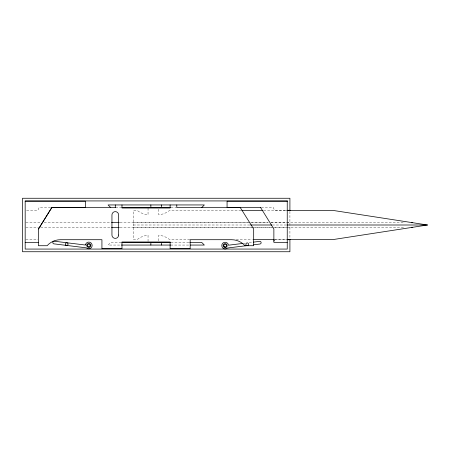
<?xml version="1.0" encoding="UTF-8"?>
<svg xmlns="http://www.w3.org/2000/svg" width="450" height="450" viewBox="0 0 450 450"><rect width="100%" height="100%" fill="white"/><g stroke="black" fill="none" stroke-linecap="round" stroke-linejoin="round"><path stroke-width="0.34" stroke-dasharray="2.25 1.69" d="M243.686 243.332L245.07 243.157M249.232 242.646L252.703 242.224M50.58 207.349L39.212 207.349L37.879 210.291L25.172 210.291M261.321 207.349L273.201 207.349L274.539 210.291L287.241 210.291M115.588 207.619L121.236 207.619M170.893 207.619L176.079 207.619M241.132 210.561L169.442 210.561A21.082 21.082 0 0 1 158.749 214.836L158.749 208.822M263.621 210.561L286.116 210.561M25.875 222.328L41.327 222.328M44.134 222.328L110.846 222.328M119.976 222.328L249.891 222.328M250.588 222.328L268.144 222.328M270.956 222.328L289.912 222.328M133.346 222.727L268.144 222.727M270.951 222.727L405.045 222.727M133.346 225L249.885 225M272.346 225L286.391 225M133.346 227.273L405.045 227.273M25.875 227.672L39.921 227.672M40.624 227.672L110.846 227.672M119.976 227.672L252.697 227.672M253.401 227.672L273.06 227.672M273.763 227.672L289.912 227.672M189.827 239.439L169.442 239.439A21.082 21.082 0 0 0 158.749 235.164L158.749 241.178M236.211 239.439L252.377 239.439M274.162 239.439L286.116 239.439M25.841 239.709L37.879 239.709M275.209 239.709L286.571 239.709M121.236 242.381L110.745 242.381L108.073 245.059L120.724 245.059M170.893 242.381L189.776 242.381M170.674 245.059L189.613 245.059M289.912 211.455L289.912 238.545M148.05 208.153L148.05 214.836A21.082 21.082 0 0 1 137.357 210.561L133.346 210.561L133.346 239.439L137.357 239.439A21.082 21.082 0 0 1 148.05 235.164L148.05 241.847"/><path stroke-width="0.67" d="M273.87 241.042L274.314 240.154M38.542 229.011L51.913 207.349L85.343 207.349L85.343 201.201L25.172 201.201M201.667 207.619L204.345 204.941L108.073 204.941L110.745 207.619M286.813 210.561L333.906 210.561L427.5 225L333.906 239.439L286.813 239.439M242.989 243.416L228.426 245.205L228.336 244.648A3.341 3.341 0 0 0 223.898 242.499A3.341 3.341 0 0 0 222.148 247.106A3.341 3.341 0 0 0 226.89 248.451L227.419 248.023L248.192 245.469M253.395 242.139L259.639 241.369A1.339 1.339 0 0 1 261.129 242.533A1.339 1.339 0 0 1 259.965 244.024L253.732 244.789M287.241 201.201L227.07 201.201L227.07 207.349L260.623 207.349M115.588 207.619L51.784 207.619L38.413 229.011L38.413 245.722L47.104 245.722A17.865 17.865 0 0 1 60.474 239.709L101.925 239.709L101.925 248.664L121.978 248.664L121.978 241.982L170.111 241.982L170.111 248.664L190.17 248.664L190.17 239.709L231.621 239.709A17.865 17.865 0 0 1 244.991 245.722L253.682 245.722L253.682 229.011L240.311 207.619L176.771 207.619L176.799 204.941M121.815 207.619L170.544 207.619M287.241 210.291L289.912 210.291M241.836 210.561L262.918 210.561M111.549 222.328L119.272 222.328M411.362 222.727L412.768 222.727M250.583 225L271.648 225M287.089 225L427.5 225M411.362 227.273L412.768 227.273M111.549 227.672L119.272 227.672M253.783 239.439L274.162 239.439M287.241 239.709L289.912 239.709M25.172 242.381L38.542 242.381M121.815 242.381L170.544 242.381M189.776 242.381L201.667 242.381L204.345 245.059L190.288 245.059M287.241 242.381L273.87 242.381L273.87 229.011L260.499 207.349M121.399 245.059L170.674 245.059M289.912 210.763L289.912 198.259L22.5 198.259L22.5 251.741L289.912 251.741L289.912 239.237M170.111 204.941L170.111 208.018L121.978 208.018L121.978 204.941M161.556 204.941L161.556 207.619M161.556 242.381L161.556 245.059M150.857 204.941L150.857 207.619M150.857 242.381L150.857 245.059M115.296 204.941L115.296 207.619M86.828 245.087L86.799 245.61A2.008 2.008 0 0 0 88.431 247.421L88.954 247.449A2.008 2.008 0 0 0 90.804 245.469A2.008 2.008 0 0 0 88.993 243.456A2.008 2.008 0 0 0 86.828 245.087M85.596 244.491L85.506 245.047L54.292 241.217A1.339 1.339 0 0 0 52.802 242.381A1.339 1.339 0 0 0 53.966 243.866L86.513 247.866L87.047 248.299A3.341 3.341 0 0 0 91.789 246.949A3.341 3.341 0 0 0 90.034 242.342A3.341 3.341 0 0 0 85.596 244.491M225.501 247.579L224.977 247.607A2.008 2.008 0 0 1 223.127 245.627A2.008 2.008 0 0 1 224.944 243.613A2.008 2.008 0 0 1 227.104 245.244L227.132 245.768A2.008 2.008 0 0 1 225.501 247.579M287.241 200.931L25.172 200.931L25.172 249.069L287.241 249.069L287.241 200.931M118.637 235.029L118.637 214.971A3.341 3.341 0 0 0 115.296 211.629A3.341 3.341 0 0 0 111.949 214.971L111.949 235.029A3.341 3.341 0 0 0 115.296 238.371A3.341 3.341 0 0 0 118.637 235.029M246.386 245.295A1.339 1.339 0 0 0 248.535 244.429A1.339 1.339 0 0 0 246.707 243.006A1.339 1.339 0 0 0 246.386 245.295M65.919 245.154A1.339 1.339 0 0 0 68.051 244.249A1.339 1.339 0 0 0 66.201 242.859A1.339 1.339 0 0 0 65.919 245.154M87.986 246.516A1.339 1.339 0 0 0 90.124 245.621A1.339 1.339 0 0 0 88.284 244.215A1.339 1.339 0 0 0 87.986 246.516M224.359 246.696A1.339 1.339 0 0 0 226.463 245.734A1.339 1.339 0 0 0 224.578 244.389A1.339 1.339 0 0 0 224.359 246.696"/></g></svg>
